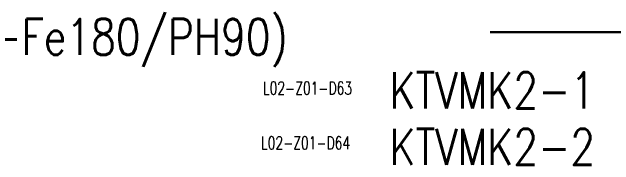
# Model space of a CAD drawing. Extents: x -3709 to 34962, y 0 to 8245.
# Drawn here: x 23302.1 to 23768.7, y 3234.6 to 3353.4 of the extents above; entities that cross this region are included whole.
import ezdxf

# ---------------------------------------------------------------- set-up
doc = ezdxf.new("R2010")
doc.units = 0
doc.layers.add('E-DEDEKTÖR NUMARALARI', color=20, linetype='Continuous', lineweight=30)
doc.layers.add('E-YAZI', color=7, linetype='Continuous', lineweight=30)
doc.styles.add('E-YAZI', font='txttw.shx')

msp = doc.modelspace()

# ---------------------------------------------------------------- linework, layer by layer
at = {"layer": 'E-YAZI', "color": 3}
msp.add_line((23672.69, 3337.81), (23891.98, 3337.81), dxfattribs=at)

# ---------------------------------------------------------------- texts
at = {"layer": 'E-DEDEKTÖR NUMARALARI', "style": 'E-YAZI', "width": 0.7}
for s, p in [('L02-Z01-D63', (23496.69, 3289.31)), ('L02-Z01-D64', (23495.19, 3246.81))]:
    msp.add_text(s, height=10, dxfattribs=at).set_placement(p)
at = {"layer": 'E-YAZI', "color": 3, "style": 'E-YAZI', "width": 0.8}
for s, p in [('2(2x1.5 LIHCH-Fe180/PH90)', (23066.69, 3320.11)), ('KTVMK2-1', (23594.69, 3278.62)), ('KTVMK2-2', (23594.69, 3234.62))]:
    msp.add_text(s, height=28, dxfattribs=at).set_placement(p)

doc.saveas('drawing.dxf')
